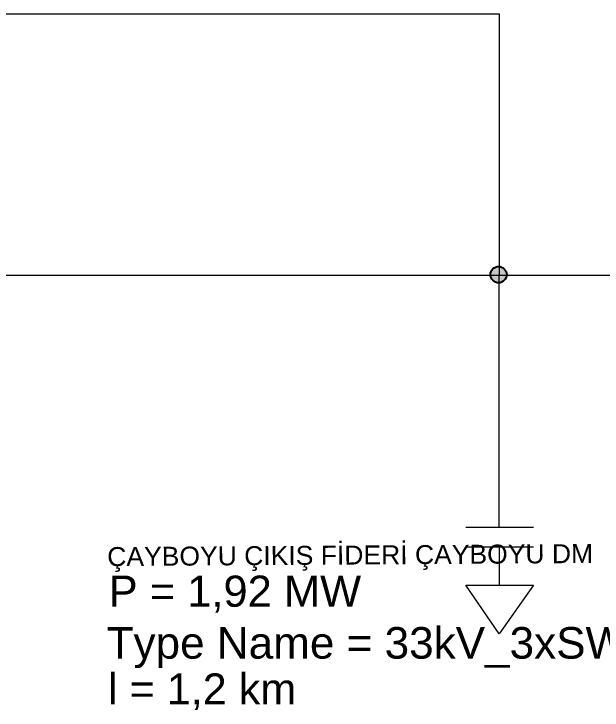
# Model space of a CAD drawing. Header units: millimetres. Extents: x 5 to 459, y 10 to 307.
# Drawn here: x 125.24 to 139.46, y 179.98 to 196.82 of the extents above; entities that cross this region are included whole.
import ezdxf

# ---------------------------------------------------------------- set-up
doc = ezdxf.new("R2010")
doc.units = ezdxf.units.MM
doc.header["$MEASUREMENT"] = 0
doc.layers.get('0').update_dxf_attribs({"linetype": 'CONTINUOUS'})
doc.styles.add('Arial$001', font='arial.ttf', dxfattribs={"height": 0.8937})

msp = doc.modelspace()

# ---------------------------------------------------------------- hatches: boundary and pattern name
h = msp.add_hatch(color=5)
edge = h.paths.add_edge_path()
edge.add_spline(control_points=[(137.155, 190.512), (137.155, 190.611), (137.056, 190.71), (136.957, 190.71), (136.957, 190.71), (136.858, 190.71), (136.758, 190.611), (136.758, 190.512), (136.758, 190.512), (136.758, 190.413), (136.858, 190.313), (136.957, 190.313), (136.957, 190.313), (137.056, 190.313), (137.155, 190.413), (137.155, 190.512)], knot_values=[0, 0, 0, 0, 0.0625, 0.0625, 0.0625, 0.0625, 0.125, 0.125, 0.125, 0.125, 0.1875, 0.1875, 0.1875, 0.1875, 1, 1, 1, 1], degree=3, periodic=0)
h = msp.add_hatch(color=5)
edge = h.paths.add_edge_path()
edge.add_spline(control_points=[(137.155, 190.512), (137.155, 190.611), (137.056, 190.71), (136.957, 190.71), (136.957, 190.71), (136.858, 190.71), (136.758, 190.611), (136.758, 190.512), (136.758, 190.512), (136.758, 190.413), (136.858, 190.313), (136.957, 190.313), (136.957, 190.313), (137.056, 190.313), (137.155, 190.413), (137.155, 190.512)], knot_values=[0, 0, 0, 0, 0.0625, 0.0625, 0.0625, 0.0625, 0.125, 0.125, 0.125, 0.125, 0.1875, 0.1875, 0.1875, 0.1875, 1, 1, 1, 1], degree=3, periodic=0)

# ---------------------------------------------------------------- linework, layer by layer
at = {"color": 5, "linetype": 'Continuous', "lineweight": 9}
for points in [[(54.267, 196.815), (136.973, 196.815), (136.973, 196.815)], [(136.973, 196.815), (136.973, 190.495), (136.973, 190.495)], [(136.973, 184.407), (136.973, 190.495), (136.973, 190.495)], [(136.163, 184.407), (137.801, 184.407), (137.801, 184.407)], [(136.163, 183.927), (137.801, 183.927), (137.801, 183.927)], [(136.973, 183.927), (136.973, 183.001), (136.973, 183.001)]]:
    msp.add_lwpolyline(points, dxfattribs=at)
at = {"color": 5, "linetype": 'Continuous', "lineweight": 20}
msp.add_lwpolyline([(111.528, 190.495), (162.436, 190.495), (162.436, 190.495)], dxfattribs=at)
at = {"color": 5, "linetype": 'Continuous', "lineweight": 9}
msp.add_lwpolyline([(136.163, 183.001), (137.801, 183.001), (136.973, 181.826)], close=True, dxfattribs=at)
at = {"color": 5, "linetype": 'Continuous', "lineweight": 25}
msp.add_open_spline([(137.155, 190.512), (137.155, 190.611), (137.056, 190.71), (136.957, 190.71), (136.957, 190.71), (136.858, 190.71), (136.758, 190.611), (136.758, 190.512), (136.758, 190.512), (136.758, 190.413), (136.858, 190.313), (136.957, 190.313), (136.957, 190.313), (137.056, 190.313), (137.155, 190.413), (137.155, 190.512)], degree=3, knots=[0, 0, 0, 0, 0.0625, 0.0625, 0.0625, 0.062501, 0.125, 0.125, 0.125, 0.125001, 0.1875, 0.1875, 0.1875, 0.187501, 1, 1, 1, 1], dxfattribs=at)
msp.add_open_spline([(137.155, 190.512), (137.155, 190.611), (137.056, 190.71), (136.957, 190.71), (136.957, 190.71), (136.858, 190.71), (136.758, 190.611), (136.758, 190.512), (136.758, 190.512), (136.758, 190.413), (136.858, 190.313), (136.957, 190.313), (136.957, 190.313), (137.056, 190.313), (137.155, 190.413), (137.155, 190.512)], degree=3, knots=[0, 0, 0, 0, 0.0625, 0.0625, 0.0625, 0.062501, 0.125, 0.125, 0.125, 0.125001, 0.1875, 0.1875, 0.1875, 0.187501, 1, 1, 1, 1], dxfattribs=at)

# ---------------------------------------------------------------- texts
at = {"color": 5, "style": 'Arial$001'}
msp.add_text('ÇAYBOYU ÇIKIŞ FİDERİ ÇAYBOYU DM', height=0.45877, rotation=0.3683, dxfattribs=at).set_placement((127.493, 183.464))
for s, height, p in [('P = 1,92 MW', 0.75268, (127.526, 182.482)), ('Type Name = 33kV_3xSW_Mesnet', 0.763, (127.477, 181.227)), ('l = 1,2 km', 0.747, (127.51, 180.122))]:
    msp.add_text(s, height=height, dxfattribs=at).set_placement(p)

doc.saveas('drawing.dxf')
